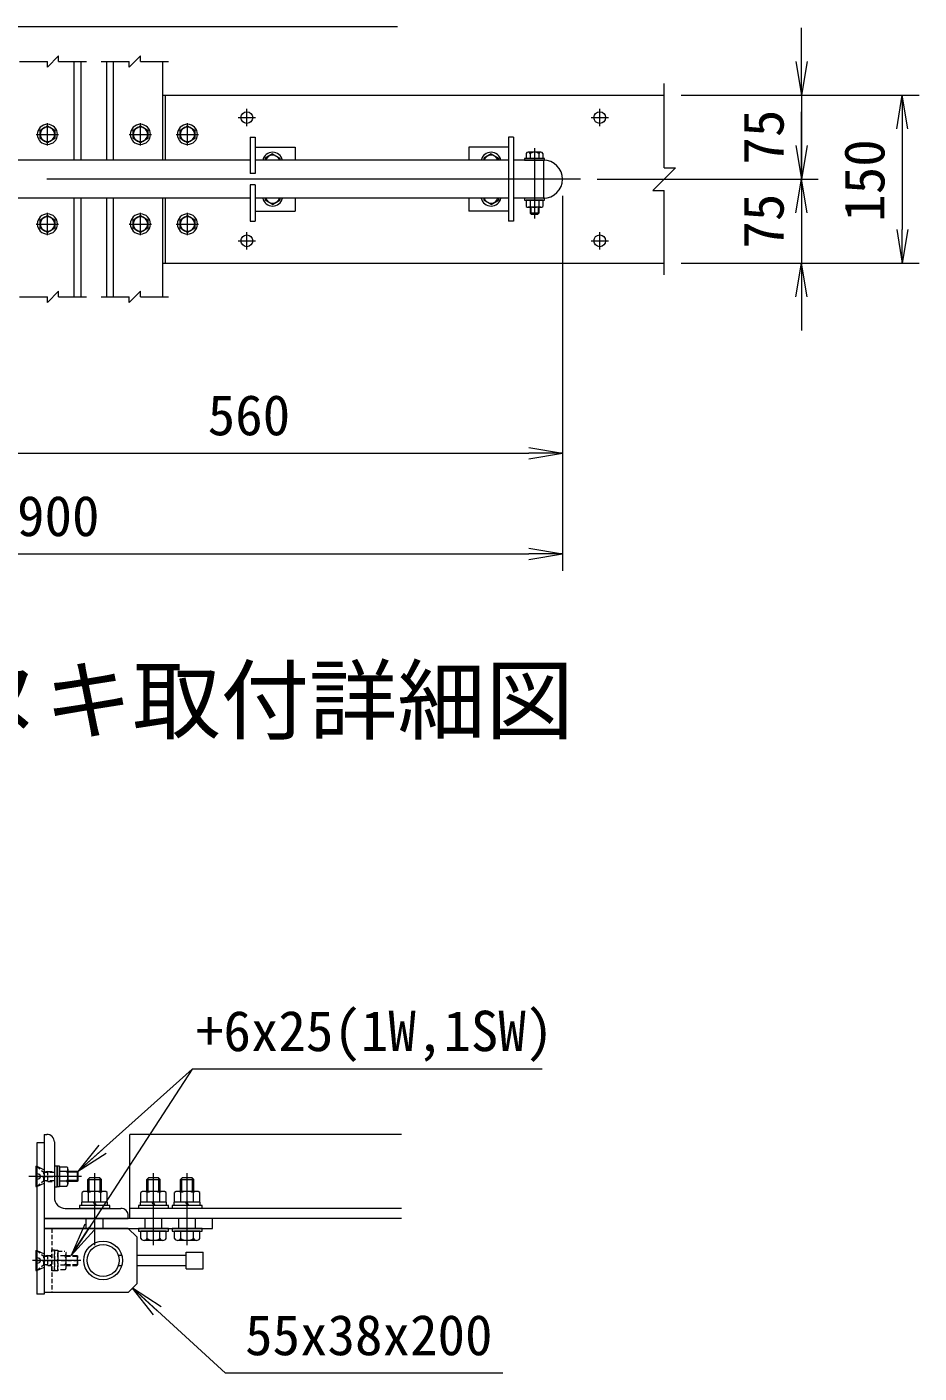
# Model space of a CAD drawing. Units: millimetres, scale not verified, with parts at other scales. Extents: x -6300 to 6300, y -4455 to 4455.
# Drawn here: x 2791 to 4384, y 463 to 2866 of the extents above; entities that cross this region are included whole.
import ezdxf
from ezdxf.enums import TextEntityAlignment as Align

# ---------------------------------------------------------------- set-up
doc = ezdxf.new("R2010")
doc.units = ezdxf.units.MM
doc.header["$LTSCALE"] = 30
for name, pattern in [('DASHED', [7.5, 6, -1.5]), ('USER1', [50.8, 31.75, -6.35, 6.35, -6.35]), ('USER3', [0.375, 0.25, -0.125])]:
    doc.linetypes.add(name, pattern=pattern)
for name, color, linetype, lineweight in [('0-0_D-STR1', 1, 'Continuous', 18), ('0-1_D-BMK', 2, 'USER1', 13), ('0-5_D-STR-DIM', 7, 'Continuous', 9), ('0-6_0', 7, 'Continuous', 9), ('0-7_D-STR3', 3, 'Continuous', 13), ('0-9_D-STR-TXT', 7, 'Continuous', 9), ('0-A_D-TTL-TXT', 7, 'Continuous', 18)]:
    doc.layers.add(name, color=color, linetype=linetype, lineweight=lineweight)
doc.styles.add('ＭＳ ゴシック', font='')
doc.styles.get('ＭＳ ゴシック').set_extended_font_data('MS Gothic')

# ---------------------------------------------------------------- blocks, each defined once
blk = doc.blocks.new('_Open')
at = {"layer": '0-6_0'}
blk.add_line((-30, 5), (0, 0), dxfattribs=at)
blk.add_lwpolyline([(-30, -5), (0, 0), (-30, 0)], dxfattribs=at)
blk = doc.blocks.new('U52')
at = {"layer": '0-1_D-BMK'}
for p, q in [((300, 0), (-300, 0)), ((0, -300), (0, 300))]:
    blk.add_line(p, q, dxfattribs=at)
at = {"layer": '0-7_D-STR3'}
blk.add_lwpolyline([(194.9, 112.5), (0, 225), (-194.9, 112.5), (-194.9, -112.5), (0, -225), (194.9, -112.5)], close=True, dxfattribs=at)
for radius in [270, 194.9]:
    blk.add_circle((0, 0), radius, dxfattribs=at)

msp = doc.modelspace()

# ---------------------------------------------------------------- linework, layer by layer
at = {"layer": '0-0_D-STR1', "linetype": 'DASHED'}
for p, q in [((2875.81, 2628.33), (2875.81, 2804.33)), ((2945.81, 2628.33), (2945.81, 2804.33)), ((2875.81, 2384.33), (2875.81, 2560.33)), ((2945.81, 2384.33), (2945.81, 2560.33))]:
    msp.add_line(p, q, dxfattribs=at)
at = {"layer": '0-0_D-STR1'}
for p, q in [((2887.81, 2628.33), (2887.81, 2804.33)), ((2933.81, 2628.33), (2933.81, 2804.33)), ((3033.81, 2628.33), (3033.81, 2804.33)), ((3033.81, 2744.33), (3928.81, 2744.33)), ((3037.81, 2744.33), (3037.81, 2628.33)), ((2887.81, 2384.33), (2887.81, 2560.33)), ((2933.81, 2384.33), (2933.81, 2560.33)), ((3033.81, 2384.33), (3033.81, 2560.33)), ((3037.81, 2560.33), (3037.81, 2444.33)), ((3033.81, 2444.33), (3928.81, 2444.33)), ((2822.23, 889.19), (2822.23, 739.19)), ((2822.23, 889.19), (2822.23, 739.19)), ((2822.23, 889.19), (2826.73, 889.19)), ((3459.92, 889.19), (2975.23, 889.19)), ((2975.23, 739.19), (2975.23, 889.19)), ((2840.23, 875.69), (2840.23, 776.69)), ((2859.73, 757.19), (2958.73, 757.19)), ((3459.92, 757.19), (2975.23, 757.19)), ((2822.23, 739.19), (2972.23, 739.19)), ((2972.23, 739.19), (2972.23, 743.69)), ((3459.92, 739.19), (2975.23, 739.19))]:
    msp.add_line(p, q, dxfattribs=at)
for centre, radius, start, end in [((2826.73, 875.69), 13.5, 0, 90), ((2859.73, 776.69), 19.5, 180, 270), ((2958.73, 743.69), 13.5, 0, 90)]:
    msp.add_arc(centre, radius, start, end, dxfattribs=at)
at = {"layer": '0-1_D-BMK'}
for p, q in [((3183.81, 2688.73), (3183.81, 2719.93)), ((3813.81, 2688.73), (3813.81, 2719.93)), ((3168.21, 2704.33), (3199.41, 2704.33)), ((3798.21, 2704.33), (3829.41, 2704.33)), ((3697.31, 2649.82), (3697.31, 2524.02)), ((3779.31, 2594.33), (1917.31, 2594.33)), ((3183.81, 2468.73), (3183.81, 2499.93)), ((3813.81, 2468.73), (3813.81, 2499.93)), ((3168.21, 2484.33), (3199.41, 2484.33)), ((3798.21, 2484.33), (3829.41, 2484.33)), ((2912.23, 691.19), (2912.23, 819.89)), ((3017.25, 691.19), (3017.25, 819.89)), ((3077.25, 691.19), (3077.25, 819.89)), ((2888.78, 814.19), (2794.72, 814.19)), ((2887.23, 664.19), (2801.23, 664.19))]:
    msp.add_line(p, q, dxfattribs=at)
at = {"layer": '0-1_D-BMK', "linetype": 'USER3'}
for p, q in [((2807.23, 814.19), (2840.23, 814.19)), ((2807.23, 664.19), (2882.23, 664.19))]:
    msp.add_line(p, q, dxfattribs=at)
at = {"layer": '0-5_D-STR-DIM'}
for p, q in [((4173.77, 2804.33), (4173.77, 2864.33)), ((2827.81, 2794.33), (2847.81, 2814.33)), ((2847.81, 2804.33), (2847.81, 2814.33)), ((2973.81, 2794.33), (2993.81, 2814.33)), ((2993.81, 2804.33), (2993.81, 2814.33)), ((2777.81, 2804.33), (2827.81, 2804.33)), ((2827.81, 2794.33), (2827.81, 2804.33)), ((2847.81, 2804.33), (2897.81, 2804.33)), ((2923.81, 2804.33), (2973.81, 2804.33)), ((2973.81, 2794.33), (2973.81, 2804.33)), ((2993.81, 2804.33), (3043.81, 2804.33)), ((3928.81, 2614.33), (3928.81, 2765.3)), ((3958.81, 2744.33), (4203.77, 2744.33)), ((3958.81, 2744.33), (4383.77, 2744.33)), ((4173.77, 2744.33), (4173.77, 2594.33)), ((4173.77, 2654.33), (4173.77, 2714.33)), ((4353.77, 2684.33), (4353.77, 2504.33)), ((3908.81, 2574.33), (3948.81, 2614.33)), ((3928.81, 2614.33), (3948.81, 2614.33)), ((3809.31, 2594.33), (4203.77, 2594.33)), ((3809.31, 2594.33), (4203.77, 2594.33)), ((3908.81, 2574.33), (3928.81, 2574.33)), ((3928.81, 2423.36), (3928.81, 2574.33)), ((4173.77, 2594.33), (4173.77, 2444.33)), ((3747.31, 2564.33), (3747.31, 2075.4)), ((3747.31, 2564.33), (3747.31, 1895.4)), ((4173.77, 2534.33), (4173.77, 2474.33)), ((3958.81, 2444.33), (4203.77, 2444.33)), ((3958.81, 2444.33), (4383.77, 2444.33)), ((2777.81, 2384.33), (2827.81, 2384.33)), ((2827.81, 2374.33), (2847.81, 2394.33)), ((2827.81, 2374.33), (2827.81, 2384.33)), ((2847.81, 2384.33), (2847.81, 2394.33)), ((2847.81, 2384.33), (2897.81, 2384.33)), ((2923.81, 2384.33), (2973.81, 2384.33)), ((2973.81, 2374.33), (2993.81, 2394.33)), ((2973.81, 2374.33), (2973.81, 2384.33)), ((2993.81, 2384.33), (2993.81, 2394.33)), ((2993.81, 2384.33), (3043.81, 2384.33)), ((4173.77, 2384.33), (4173.77, 2324.33)), ((2687.31, 2105.4), (3687.31, 2105.4)), ((2007.31, 1925.4), (3687.31, 1925.4)), ((3085.96, 1005.88), (2871.47, 674.87)), ((3085.96, 1005.88), (2882.97, 823.77)), ((3710.96, 1005.88), (3085.96, 1005.88)), ((3145.5, 463.11), (2981.21, 613.34)), ((3640.51, 463.11), (3145.5, 463.11))]:
    msp.add_line(p, q, dxfattribs=at)
at = {"layer": '0-7_D-STR3'}
for p, q in [((3189.81, 2669.33), (3189.81, 2604.33)), ((3189.81, 2669.33), (3198.81, 2669.33)), ((3198.81, 2669.33), (3198.81, 2604.33)), ((3650.81, 2669.33), (3650.81, 2519.33)), ((3659.81, 2669.33), (3650.81, 2669.33)), ((3659.81, 2669.33), (3659.81, 2519.33)), ((3198.81, 2651.33), (3269.81, 2651.33)), ((3269.81, 2651.33), (3269.81, 2628.33)), ((3579.81, 2651.33), (3579.81, 2628.33)), ((3650.81, 2651.33), (3579.81, 2651.33)), ((3189.81, 2628.33), (2631.81, 2628.33)), ((3650.81, 2628.33), (3198.81, 2628.33)), ((3229.81, 2639.33), (3216.81, 2631.85)), ((3216.81, 2631.85), (3216.81, 2628.33)), ((3229.81, 2639.33), (3242.81, 2631.85)), ((3242.81, 2631.85), (3242.81, 2628.33)), ((3619.81, 2639.33), (3606.81, 2631.85)), ((3606.81, 2631.85), (3606.81, 2628.33)), ((3619.81, 2639.33), (3632.81, 2631.85)), ((3632.81, 2631.85), (3632.81, 2628.33)), ((3713.31, 2628.33), (3659.81, 2628.33)), ((3682.31, 2640.37), (3682.31, 2631.53)), ((3712.31, 2631.53), (3682.31, 2631.53)), ((3708.56, 2642.53), (3686.05, 2642.53)), ((3689.79, 2640.37), (3689.79, 2631.53)), ((3704.82, 2640.37), (3704.82, 2631.53)), ((3712.31, 2640.37), (3712.31, 2631.53)), ((3713.31, 2628.33), (3713.31, 2560.33)), ((3713.31, 2628.33), (3713.31, 2560.33)), ((3713.31, 2628.33), (3713.31, 2560.33)), ((3198.81, 2604.33), (3189.81, 2604.33)), ((3189.81, 2584.33), (3189.81, 2519.33)), ((3198.81, 2584.33), (3189.81, 2584.33)), ((3198.81, 2584.33), (3198.81, 2519.33)), ((3189.81, 2560.33), (2631.81, 2560.33)), ((3650.81, 2560.33), (3198.81, 2560.33)), ((3216.81, 2560.33), (3216.81, 2556.81)), ((3229.81, 2549.33), (3216.81, 2556.81)), ((3229.81, 2549.33), (3242.81, 2556.81)), ((3242.81, 2560.33), (3242.81, 2556.81)), ((3269.81, 2560.33), (3269.81, 2537.33)), ((3579.81, 2560.33), (3579.81, 2537.33)), ((3606.81, 2560.33), (3606.81, 2556.81)), ((3619.81, 2549.33), (3606.81, 2556.81)), ((3619.81, 2549.33), (3632.81, 2556.81)), ((3632.81, 2560.33), (3632.81, 2556.81)), ((3713.31, 2560.33), (3659.81, 2560.33)), ((3712.31, 2557.13), (3682.31, 2557.13)), ((3682.31, 2557.13), (3682.31, 2545.53)), ((3689.81, 2557.13), (3689.81, 2545.53)), ((3704.81, 2557.13), (3704.81, 2545.53)), ((3712.31, 2557.13), (3712.31, 2545.53)), ((3198.81, 2537.33), (3269.81, 2537.33)), ((3650.81, 2537.33), (3579.81, 2537.33)), ((3708.86, 2544.13), (3685.77, 2544.13)), ((3689.31, 2544.13), (3689.31, 2533.93)), ((3690.81, 2544.13), (3690.81, 2533.93)), ((3702.91, 2531.53), (3691.71, 2531.53)), ((3705.31, 2533.93), (3702.91, 2531.53)), ((3703.81, 2544.13), (3703.81, 2533.93)), ((3705.31, 2544.13), (3705.31, 2533.93)), ((3189.81, 2519.33), (3198.81, 2519.33)), ((3659.81, 2519.33), (3650.81, 2519.33)), ((2822.23, 874.19), (2822.23, 604.19)), ((2807.23, 832.19), (2807.23, 796.19)), ((2808.73, 832.19), (2822.23, 826.09)), ((2808.73, 832.19), (2808.73, 796.19)), ((2840.23, 832.94), (2845.03, 832.94)), ((2840.23, 832.94), (2840.23, 795.44)), ((2845.03, 795.44), (2845.03, 832.94)), ((2849.53, 831.44), (2862.73, 831.44)), ((2849.53, 831.44), (2849.53, 796.94)), ((2862.73, 822.81), (2849.53, 822.81)), ((2864.53, 827.19), (2864.53, 800.85)), ((2880.73, 823.19), (2864.53, 823.19)), ((2882.23, 821.69), (2864.53, 821.69)), ((2880.73, 823.19), (2880.73, 805.19)), ((2880.73, 823.19), (2882.23, 821.69)), ((2882.23, 821.69), (2882.23, 806.69)), ((2808.73, 796.19), (2822.15, 802.19)), ((2840.23, 795.44), (2845.03, 795.44)), ((2862.73, 805.56), (2849.53, 805.56)), ((2849.53, 796.94), (2862.73, 796.94)), ((2882.23, 806.69), (2864.53, 806.69)), ((2880.73, 805.19), (2864.53, 805.19)), ((2882.23, 806.69), (2880.73, 805.19)), ((2900.23, 808.79), (2903.83, 812.39)), ((2900.23, 787.49), (2900.23, 808.79)), ((2902.48, 787.49), (2902.48, 811.04)), ((2903.83, 812.39), (2920.63, 812.39)), ((2921.98, 787.49), (2921.98, 811.04)), ((2924.23, 787.49), (2924.23, 808.79)), ((3005.25, 808.79), (3008.85, 812.39)), ((3005.25, 787.49), (3005.25, 808.79)), ((3007.5, 787.49), (3007.5, 811.04)), ((3008.85, 812.39), (3025.65, 812.39)), ((3027, 787.49), (3027, 811.04)), ((3029.25, 787.49), (3029.25, 808.79)), ((3065.25, 808.79), (3068.85, 812.39)), ((3065.25, 787.49), (3065.25, 808.79)), ((3067.5, 787.49), (3067.5, 811.04)), ((3068.85, 812.39), (3085.65, 812.39)), ((3087, 787.49), (3087, 811.04)), ((3089.25, 787.49), (3089.25, 808.79)), ((2889.73, 767.99), (2889.73, 785.39)), ((2929.57, 787.49), (2894.93, 787.49)), ((2900.98, 767.99), (2900.98, 785.39)), ((2923.48, 767.99), (2923.48, 785.39)), ((2934.73, 767.99), (2934.73, 785.39)), ((2994.75, 767.99), (2994.75, 785.39)), ((3034.58, 787.49), (2999.95, 787.49)), ((3006, 767.99), (3006, 785.39)), ((3028.5, 767.99), (3028.5, 785.39)), ((3039.75, 767.99), (3039.75, 785.39)), ((3054.75, 767.99), (3054.75, 785.39)), ((3094.58, 787.49), (3059.95, 787.49)), ((3066, 767.99), (3066, 785.39)), ((3088.5, 767.99), (3088.5, 785.39)), ((3099.75, 767.99), (3099.75, 785.39)), ((2885.23, 757.19), (2939.23, 757.19)), ((2939.23, 757.19), (2885.23, 757.19)), ((2934.73, 767.99), (2889.73, 767.99)), ((2913.36, 761.99), (2909.9, 767.99)), ((2915.44, 761.99), (2911.97, 767.99)), ((3044.25, 757.19), (2990.25, 757.19)), ((3039.75, 767.99), (2994.75, 767.99)), ((3018.37, 761.99), (3014.91, 767.99)), ((3020.45, 761.99), (3016.99, 767.99)), ((3104.25, 757.19), (3050.25, 757.19)), ((3099.75, 767.99), (3054.75, 767.99)), ((3078.37, 761.99), (3074.91, 767.99)), ((3080.45, 761.99), (3076.99, 767.99)), ((2972.23, 721.19), (2822.23, 721.19)), ((2972.23, 721.19), (2987.23, 706.19)), ((2987.23, 706.19), (2987.23, 622.19)), ((2994.75, 703.13), (2994.75, 716.39)), ((3039.75, 716.39), (2994.75, 716.39)), ((3034.14, 699.89), (3000.36, 699.89)), ((3005.97, 703.13), (3005.97, 716.39)), ((3028.52, 703.13), (3028.52, 716.39)), ((3039.75, 703.13), (3039.75, 716.39)), ((3054.75, 703.13), (3054.75, 716.39)), ((3099.75, 716.39), (3054.75, 716.39)), ((3094.14, 699.89), (3060.36, 699.89)), ((3065.97, 703.13), (3065.97, 716.39)), ((3088.52, 703.13), (3088.52, 716.39)), ((3099.75, 703.13), (3099.75, 716.39)), ((2807.23, 682.19), (2807.23, 646.19)), ((2808.73, 682.19), (2822.23, 676.09)), ((2808.73, 682.19), (2808.73, 646.19)), ((2960.54, 673.19), (2954.28, 673.19)), ((3075.73, 673.19), (2987.23, 673.19)), ((3075.73, 649.19), (3075.73, 679.19)), ((3075.73, 679.19), (3105.73, 679.19)), ((3105.73, 649.19), (3105.73, 679.19)), ((2808.73, 646.19), (2822.15, 652.19)), ((2954.28, 655.19), (2960.54, 655.19)), ((2987.23, 655.19), (3075.73, 655.19)), ((3075.73, 649.19), (3105.73, 649.19)), ((2822.23, 604.19), (2808.73, 604.19)), ((2972.23, 607.19), (2822.23, 607.19)), ((2972.23, 607.19), (2987.23, 622.19))]:
    msp.add_line(p, q, dxfattribs=at)
at = {"layer": '0-7_D-STR3', "linetype": 'USER3'}
for p, q in [((2807.23, 832.19), (2808.73, 832.19)), ((2807.23, 820.49), (2813.82, 817.72)), ((2808.73, 832.19), (2821.18, 821.69)), ((2828.68, 823.19), (2821.18, 821.69)), ((2821.18, 821.69), (2840.23, 821.69)), ((2821.18, 806.69), (2821.18, 821.69)), ((2828.68, 823.19), (2840.23, 823.19)), ((2828.68, 805.19), (2828.68, 823.19)), ((2807.23, 807.89), (2813.82, 810.66)), ((2807.23, 796.19), (2808.73, 796.19)), ((2808.73, 796.19), (2821.18, 806.69)), ((2815.27, 814.82), (2815.27, 813.55)), ((2821.18, 806.69), (2840.23, 806.69)), ((2828.68, 805.19), (2821.18, 806.69)), ((2828.68, 805.19), (2840.23, 805.19)), ((2835.73, 721.19), (2835.73, 607.19)), ((2807.23, 682.19), (2808.73, 682.19)), ((2808.73, 682.19), (2821.18, 671.69)), ((2828.68, 673.19), (2821.18, 671.69)), ((2828.68, 673.19), (2835.73, 673.19)), ((2828.68, 655.19), (2828.68, 673.19)), ((2861.53, 651.7), (2861.53, 676.67)), ((2861.53, 673.19), (2880.73, 673.19)), ((2880.73, 673.19), (2882.23, 671.69)), ((2880.73, 673.19), (2880.73, 655.19)), ((2807.23, 670.49), (2813.82, 667.72)), ((2807.23, 657.89), (2813.82, 660.66)), ((2808.73, 646.19), (2821.18, 656.69)), ((2815.27, 664.82), (2815.27, 663.55)), ((2821.18, 671.69), (2835.73, 671.69)), ((2821.18, 656.69), (2821.18, 671.69)), ((2821.18, 656.69), (2835.73, 656.69)), ((2828.68, 655.19), (2821.18, 656.69)), ((2828.68, 655.19), (2835.73, 655.19)), ((2858.88, 672.59), (2846.53, 672.59)), ((2858.88, 655.79), (2846.53, 655.79)), ((2861.53, 671.69), (2882.23, 671.69)), ((2861.53, 656.69), (2882.23, 656.69)), ((2861.53, 655.19), (2880.73, 655.19)), ((2880.73, 655.19), (2882.23, 656.69)), ((2882.23, 656.69), (2882.23, 671.69)), ((2807.23, 646.19), (2808.73, 646.19))]:
    msp.add_line(p, q, dxfattribs=at)
at = {"layer": '0-7_D-STR3', "linetype": 'DASHED'}
for p, q in [((2897.23, 721.19), (2897.23, 739.19)), ((2927.23, 721.19), (2927.23, 739.19)), ((3002.25, 721.19), (3002.25, 739.19)), ((3032.25, 721.19), (3032.25, 739.19)), ((3062.25, 721.19), (3062.25, 739.19)), ((3092.25, 721.19), (3092.25, 739.19))]:
    msp.add_line(p, q, dxfattribs=at)
at = {"layer": '0-7_D-STR3'}
for points in [[(3715.31, 2631.53), (3679.31, 2631.53), (3679.31, 2628.33), (3715.31, 2628.33)], [(3715.31, 2560.33), (3679.31, 2560.33), (3679.31, 2557.13), (3715.31, 2557.13)], [(2849.53, 832.49), (2845.03, 832.49), (2845.03, 795.89), (2849.53, 795.89)], [(2822.23, 739.19), (2822.23, 721.19), (3122.23, 721.19), (3122.23, 739.19)], [(2990.25, 716.39), (3044.25, 716.39), (3044.25, 721.19), (2990.25, 721.19)], [(3050.25, 716.39), (3104.25, 716.39), (3104.25, 721.19), (3050.25, 721.19)]]:
    msp.add_lwpolyline(points, close=True, dxfattribs=at)
for points in [[(3705.31, 2533.93), (3689.31, 2533.93), (3691.71, 2531.53)], [(2822.23, 874.19), (2808.73, 874.19), (2808.73, 604.19)], [(2900.23, 808.79), (2924.23, 808.79), (2920.63, 812.39)], [(3005.25, 808.79), (3029.25, 808.79), (3025.65, 812.39)], [(3065.25, 808.79), (3089.25, 808.79), (3085.65, 812.39)], [(2939.23, 757.19), (2939.23, 761.99), (2885.23, 761.99), (2885.23, 757.19)], [(2935.33, 761.99), (2889.13, 761.99), (2889.13, 767.99)], [(2935.33, 761.99), (2935.33, 767.99), (2889.13, 767.99)], [(3044.25, 757.19), (3044.25, 761.99), (2990.25, 761.99), (2990.25, 757.19)], [(3040.35, 761.99), (2994.15, 761.99), (2994.15, 767.99)], [(3040.35, 761.99), (3040.35, 767.99), (2994.15, 767.99)], [(3104.25, 757.19), (3104.25, 761.99), (3050.25, 761.99), (3050.25, 757.19)], [(3100.35, 761.99), (3054.15, 761.99), (3054.15, 767.99)], [(3100.35, 761.99), (3100.35, 767.99), (3054.15, 767.99)]]:
    msp.add_lwpolyline(points, dxfattribs=at)
at = {"layer": '0-7_D-STR3', "linetype": 'USER3'}
for points in [[(2835.73, 682.94), (2840.53, 682.94), (2840.53, 645.44), (2835.73, 645.44)], [(2840.53, 682.49), (2846.53, 682.49), (2846.53, 645.89), (2840.53, 645.89)]]:
    msp.add_lwpolyline(points, close=True, dxfattribs=at)
msp.add_lwpolyline([(2858.88, 647.61), (2846.53, 647.61), (2846.53, 680.76), (2858.88, 680.76)], dxfattribs=at)
at = {"layer": '0-7_D-STR3'}
for centre, radius in [((3183.81, 2704.33), 10.5), ((3813.81, 2704.33), 10.5), ((3183.81, 2484.33), 10.5), ((3813.81, 2484.33), 10.5), ((2927.23, 664.19), 34.5), ((2927.23, 664.19), 28.5)]:
    msp.add_circle(centre, radius, dxfattribs=at)
for centre, radius, start, end in [((3229.81, 2624.33), 18, 12.83959, 167.16041), ((3229.81, 2624.33), 13, 17.92021, 162.07979), ((3619.81, 2624.33), 18, 12.83959, 167.16041), ((3619.81, 2624.33), 13, 17.92021, 162.07979), ((3686.05, 2638.21), 4.32, 30, 150), ((3697.31, 2628.37), 14.16, 57.93138, 122.06862), ((3708.56, 2638.21), 4.32, 30, 150), ((3713.31, 2594.33), 34, 270, 90), ((3229.81, 2564.33), 18, 192.83959, 347.16041), ((3229.81, 2564.33), 13, 197.92021, 342.07979), ((3619.81, 2564.33), 18, 192.83959, 347.16041), ((3619.81, 2564.33), 13, 197.92021, 342.07979), ((3686.06, 2549.82), 5.7, 228.86505, 311.13495), ((3697.31, 2564.92), 20.79, 248.85295, 291.14705), ((3708.56, 2549.82), 5.7, 228.83491, 311.16509), ((2858.47, 827.12), 6.07, 314.68187, 45.31813), ((2842.97, 814.19), 21.56, 336.42363, 23.57637), ((2858.51, 801.25), 6.04, 314.39087, 45.60913), ((2895.36, 778.95), 8.55, 48.86505, 131.13495), ((2912.23, 756.3), 31.18, 68.85295, 111.14705), ((2929.11, 778.95), 8.55, 48.83491, 131.16509), ((3000.37, 778.95), 8.55, 48.86505, 131.13495), ((3017.25, 756.3), 31.18, 68.85295, 111.14705), ((3034.12, 778.95), 8.55, 48.83491, 131.16509), ((3060.37, 778.95), 8.55, 48.86505, 131.13495), ((3077.25, 756.3), 31.18, 68.85295, 111.14705), ((3094.12, 778.95), 8.55, 48.83491, 131.16509), ((3000.36, 706.37), 6.48, 210, 330), ((3017.25, 721.12), 21.24, 237.93138, 302.06862), ((3034.14, 706.37), 6.48, 210, 330), ((3060.36, 706.37), 6.48, 210, 330), ((3077.25, 721.12), 21.24, 237.93138, 302.06862), ((3094.14, 706.37), 6.48, 210, 330)]:
    msp.add_arc(centre, radius, start, end, dxfattribs=at)
at = {"layer": '0-7_D-STR3', "linetype": 'USER3'}
for centre, radius, start, end in [((2812.27, 815.15), 3, 0, 58.87077), ((2812.27, 813.23), 3, 301.12923, 0), ((2857.06, 676.67), 4.48, 294.09089, 65.90911), ((2812.27, 665.15), 3, 0, 58.87077), ((2812.27, 663.23), 3, 301.12923, 0), ((2846.9, 664.19), 14.64, 324.98342, 35.01658), ((2857.06, 651.7), 4.48, 294.09089, 65.90911)]:
    msp.add_arc(centre, radius, start, end, dxfattribs=at)
at = {"layer": '0-9_D-STR-TXT'}
msp.add_lwpolyline([(3452.91, 2866.14), (2416.64, 2866.14), (2290.45, 2630.09)], dxfattribs=at)

# ---------------------------------------------------------------- block references
at = {"layer": '0-5_D-STR-DIM', "xscale": 2, "yscale": 2}
for p, rotation in [((4173.77, 2744.33), 270), ((4353.77, 2744.33), 90), ((4173.77, 2594.33), 270), ((4173.77, 2594.33), 90), ((4353.77, 2444.33), 270), ((4173.77, 2444.33), 90), ((2881.48, 822.44), 221.89576), ((2870.38, 673.19), 237.05731), ((2979.73, 614.69), 137.56026)]:
    msp.add_blockref('_Open', p, dxfattribs=dict(at, rotation=rotation))
at = {"layer": '0-5_D-STR-DIM'}
for name, p, xscale, yscale in [('U52', (2827.81, 2674.33), -0.06666667, 0.06666667), ('U52', (2993.81, 2674.33), -0.06666667, 0.06666667), ('U52', (3077.81, 2674.33), -0.06666667, 0.06666667), ('U52', (2827.81, 2514.33), -0.06666667, 0.06666667), ('U52', (2993.81, 2514.33), -0.06666667, 0.06666667), ('U52', (3077.81, 2514.33), -0.06666667, 0.06666667), ('_Open', (3747.31, 2105.4), 2, 2), ('_Open', (3747.31, 1925.4), 2, 2)]:
    msp.add_blockref(name, p, dxfattribs=dict(at, xscale=xscale, yscale=yscale))

# ---------------------------------------------------------------- texts
at = {"layer": '0-5_D-STR-DIM', "style": 'ＭＳ ゴシック'}
for s, p in [('75', (4163.65, 2620.43)), ('150', (4343.65, 2518.36)), ('75', (4163.65, 2470.43))]:
    msp.add_text(s, height=72.14, rotation=90, dxfattribs=at).set_placement(p, align=Align.BOTTOM_LEFT)
for s, p in [('560', (3113.99, 2115.53)), ('900', (2773.62, 1935.53))]:
    msp.add_text(s, height=72.14, dxfattribs=at).set_placement(p, align=Align.BOTTOM_LEFT)
at = {"layer": '0-9_D-STR-TXT', "style": 'ＭＳ ゴシック'}
for s, p in [('+6x25(1W,1SW)', (3092.97, 1016.14)), ('55x38x200', (3180.66, 473.37))]:
    msp.add_text(s, height=72.14, dxfattribs=at).set_placement(p, align=Align.BOTTOM_LEFT)
at = {"layer": '0-A_D-TTL-TXT', "style": 'ＭＳ ゴシック'}
msp.add_text('右外カンヌキ取付詳細図', height=115.5, dxfattribs=at).set_placement((2034.35, 1571.78), align=Align.BOTTOM_LEFT)

doc.saveas('drawing.dxf')
